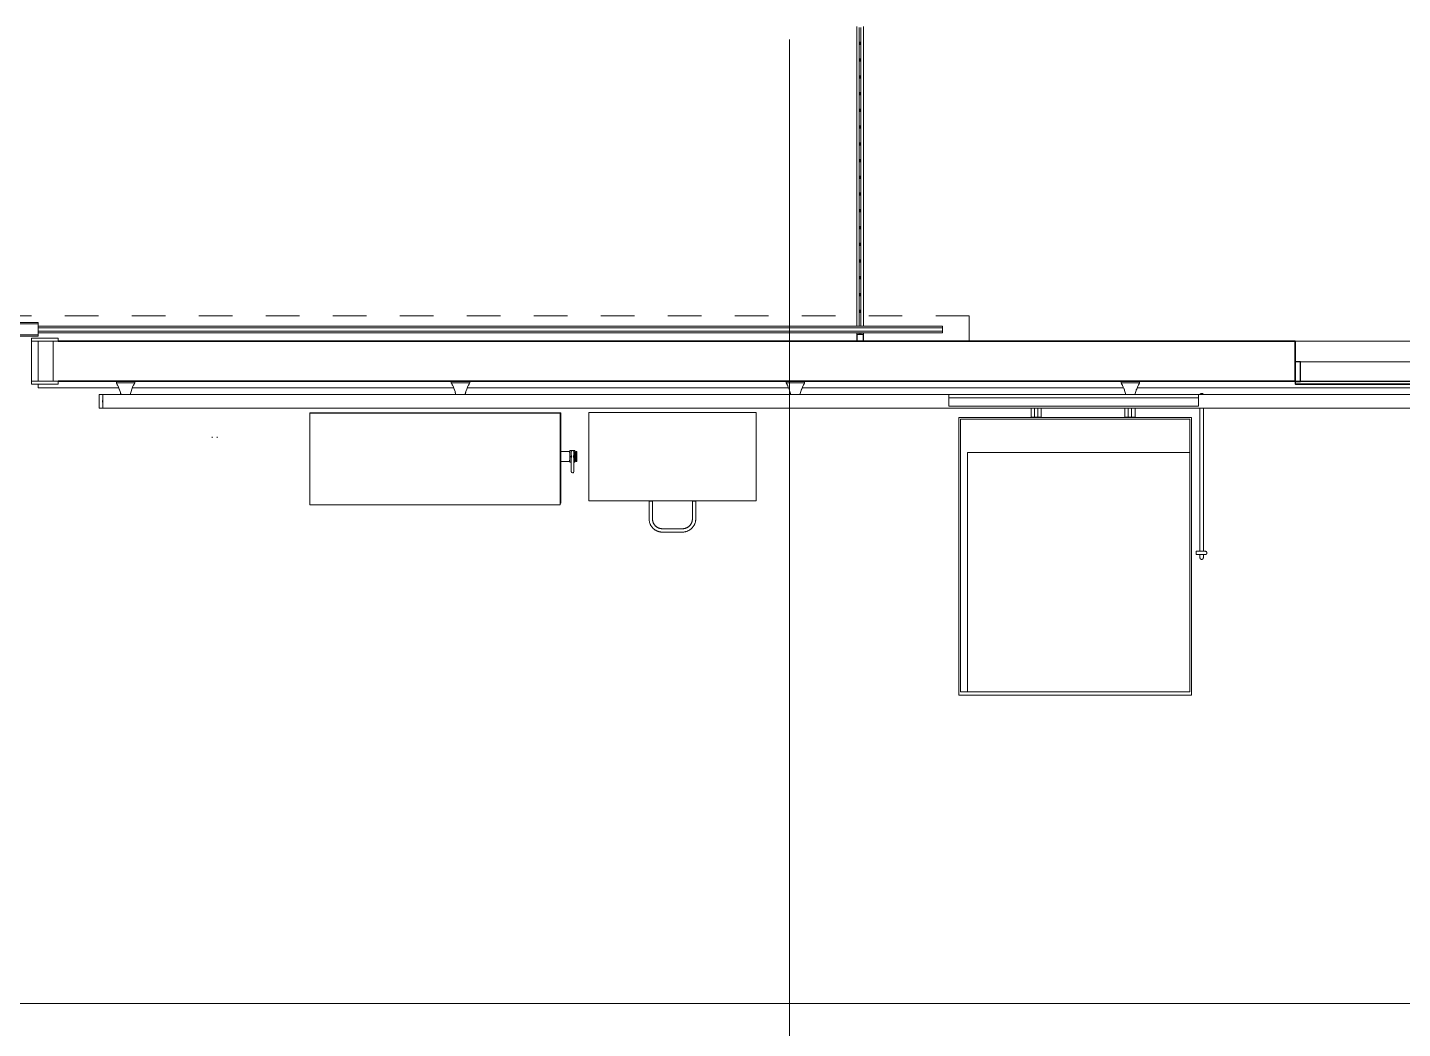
# Model space of a CAD drawing. Header units: metres. Extents: x -3 to 175, y -5 to 18.
# Drawn here: x 73.629 to 77.735, y 0.048 to 3.037 of the extents above; entities that cross this region are included whole.
import ezdxf

# ---------------------------------------------------------------- set-up
doc = ezdxf.new("R2010")
doc.units = ezdxf.units.M
doc.linetypes.add('Dash', pattern=[0.006, 0.003, -0.003])
for name, color, linetype, lineweight in [('A-DOOR', 7, 'Continuous', 9), ('A-DOOR-FRAM', 7, 'Continuous', 18), ('A-FLOR', 7, 'Continuous', 9), ('A-FLOR-HRAL', 7, 'Continuous', 9), ('A-GENM', 7, 'Continuous', 9), ('A-GLAZ-CWMG', 7, 'Continuous', 9), ('A-WALL', 7, 'Continuous', 9), ('G-ANNO-SYMB', 7, 'Continuous', 9), ('I-WALL', 7, 'Continuous', 9), ('P-EQPM', 7, 'Continuous', 9), ('P-SANR-FIXT', 7, 'Continuous', 9)]:
    doc.layers.add(name, color=color, linetype=linetype, lineweight=lineweight)
doc.layers.add('A-DOOR-HDLN', color=5, linetype='Dash', lineweight=18, true_color=0x0000ff)

# ---------------------------------------------------------------- blocks, each defined once
blk = doc.blocks.new('Basic Wall _ Tabique exterior_Estructura Lamina Metalica - ___-2469500-N-Cubierta 01')
at = {"layer": 'A-WALL'}
for p, q in [((3.3288, 1.961), (3.3288, 1.972)), ((3.5694, 1.961), (3.3288, 1.961)), ((4.5694, 1.961), (3.6099, 1.961)), ((5.5694, 1.961), (4.61, 1.961)), ((6.5694, 1.961), (5.6099, 1.961)), ((7.5694, 1.961), (6.6099, 1.961))]:
    blk.add_line(p, q, dxfattribs=at)
blk = doc.blocks.new('Puerta corredera simple con guía deslizante - 1200 x 2700mm-2595036-N-Cubierta 01')
at = {"layer": 'A-DOOR', "lineweight": 18}
for p, q in [((-1.395, 0.06), (-1.395, -0.06)), ((-1.35, -0.075), (-1.35, -0.115)), ((1.35, -0.075), (-1.35, -0.075)), ((-1.35, -0.079), (1.35, -0.079)), ((-1.35, -0.111), (1.35, -0.111)), ((-1.35, -0.115), (1.35, -0.115))]:
    blk.add_line(p, q, dxfattribs=at)
at = {"layer": 'A-DOOR', "color": 8, "true_color": 0x808080}
for p, q in [((-4.05, -0.085), (-1.35, -0.085)), ((-4.05, -0.105), (-4.05, -0.085)), ((-1.35, -0.105), (-4.05, -0.105))]:
    blk.add_line(p, q, dxfattribs=at)
at = {"layer": 'A-DOOR'}
for p, q in [((-1.35, -0.09), (-4.05, -0.09)), ((-4.05, -0.1), (-1.35, -0.1))]:
    blk.add_line(p, q, dxfattribs=at)
at = {"layer": 'A-DOOR-FRAM'}
for p, q in [((-1.33, 0.069), (-1.41, 0.069)), ((-1.41, 0.069), (-1.41, 0.06)), ((-1.35, 0.06), (-1.41, 0.06)), ((-1.35, 0.06), (-1.35, -0.06)), ((-1.33, 0.06), (-1.35, 0.06)), ((-1.33, 0.06), (-1.33, 0.069)), ((-1.33, -0.06), (-1.33, 0.06)), ((-1.41, -0.06), (-1.35, -0.06)), ((-1.41, -0.06), (-1.41, -0.069)), ((-1.41, -0.069), (-1.33, -0.069)), ((-1.35, -0.06), (-1.33, -0.06)), ((-1.33, -0.069), (-1.33, -0.06))]:
    blk.add_line(p, q, dxfattribs=at)
at = {"layer": 'A-DOOR-HDLN', "color": 8, "true_color": 0x808080}
for p, q in [((-4.13, -0.06), (-4.13, -0.135)), ((1.43, -0.06), (-4.13, -0.06)), ((-4.13, -0.135), (1.43, -0.135))]:
    blk.add_line(p, q, dxfattribs=at)
blk = doc.blocks.new('M_RVR_Escotilla de acceso - M_RVR_Escotilla de acceso-2631818-N-Cubierta 01')
at = {"layer": 'A-GENM'}
for p, q in [((0.716, 0.8978), (-0.03, 0.8978)), ((-0.03, 0.8978), (-0.03, 0.8878)), ((-0.03, 0.8628), (-0.03, 0.8878)), ((-0.03, 0.8878), (0.716, 0.8878)), ((-0.03, 0.8628), (0.716, 0.8628)), ((0.716, 0.8878), (0.716, 0.8978)), ((0.716, 0.8878), (0.716, 0.8628)), ((0.695, 0.8292), (0, 0.8292)), ((0, 0.8292), (0, 0)), ((0.005, 0.8242), (0.005, 0.0096)), ((0.69, 0.8242), (0.005, 0.8242)), ((0.216, 0.83), (0.216, 0.8573)), ((0.216, 0.83), (0.226, 0.83)), ((0.226, 0.8573), (0.226, 0.8548)), ((0.226, 0.8505), (0.226, 0.8548)), ((0.226, 0.8507), (0.226, 0.844)), ((0.226, 0.8371), (0.226, 0.8441)), ((0.226, 0.8373), (0.226, 0.8348)), ((0.226, 0.8298), (0.226, 0.8338)), ((0.226, 0.8298), (0.236, 0.8298)), ((0.236, 0.8548), (0.236, 0.8573)), ((0.236, 0.8548), (0.236, 0.8508)), ((0.236, 0.8434), (0.236, 0.851)), ((0.236, 0.8436), (0.236, 0.8371)), ((0.236, 0.8325), (0.236, 0.8373)), ((0.236, 0.8326), (0.236, 0.8298)), ((0.236, 0.8298), (0.236, 0.8301)), ((0.236, 0.8298), (0.246, 0.8298)), ((0.246, 0.8573), (0.246, 0.8298)), ((0.496, 0.8296), (0.496, 0.8573)), ((0.496, 0.8296), (0.506, 0.8296)), ((0.506, 0.8573), (0.506, 0.8548)), ((0.506, 0.8512), (0.506, 0.8548)), ((0.506, 0.8514), (0.506, 0.8426)), ((0.506, 0.8371), (0.506, 0.8428)), ((0.506, 0.8372), (0.506, 0.8319)), ((0.506, 0.8298), (0.506, 0.8322)), ((0.506, 0.83), (0.506, 0.8296)), ((0.506, 0.8298), (0.516, 0.8298)), ((0.516, 0.8548), (0.516, 0.8573)), ((0.516, 0.8548), (0.516, 0.8508)), ((0.516, 0.8434), (0.516, 0.851)), ((0.516, 0.8436), (0.516, 0.8371)), ((0.516, 0.8325), (0.516, 0.8373)), ((0.516, 0.8326), (0.516, 0.8298)), ((0.516, 0.8298), (0.516, 0.8301)), ((0.516, 0.8298), (0.526, 0.8298)), ((0.526, 0.8573), (0.526, 0.8298)), ((0.69, 0.0096), (0.69, 0.8242)), ((0.695, 0), (0.695, 0.8292)), ((0.72, 0.8573), (0.72, 0.4293)), ((0.73, 0.4288), (0.73, 0.8573)), ((0.7207, 0.4295), (0.7082, 0.4295)), ((0.7202, 0.4295), (0.7082, 0.4295)), ((0.7082, 0.4295), (0.7082, 0.4293)), ((0.7082, 0.4295), (0.7082, 0.4195)), ((0.7082, 0.4295), (0.7082, 0.4293)), ((0.7082, 0.4295), (0.7082, 0.4293)), ((0.7082, 0.4197), (0.7082, 0.4195)), ((0.7082, 0.4197), (0.7082, 0.4195)), ((0.7082, 0.4197), (0.7082, 0.4195)), ((0.7082, 0.4195), (0.7207, 0.4195)), ((0.7082, 0.4195), (0.7203, 0.4195)), ((0.005, 0.0096), (0.69, 0.0096)), ((0, 0), (0.695, 0))]:
    blk.add_line(p, q, dxfattribs=at)
at = {"layer": 'A-GENM', "flags": 128}
for points in [[(0.7201, 0.8973), (0.7202, 0.8975), (0.7203, 0.8977), (0.7203, 0.8979), (0.7204, 0.8981), (0.7205, 0.8983), (0.7206, 0.8984), (0.7207, 0.8986), (0.7208, 0.8988), (0.7209, 0.899), (0.721, 0.8991), (0.7211, 0.8993), (0.7212, 0.8994), (0.7214, 0.8996), (0.7215, 0.8997), (0.7217, 0.8999), (0.7218, 0.9), (0.722, 0.9001), (0.7221, 0.9002), (0.7223, 0.9003), (0.7225, 0.9004), (0.7226, 0.9005), (0.7228, 0.9006), (0.723, 0.9007), (0.7232, 0.9008), (0.7234, 0.9009), (0.7236, 0.9009), (0.7238, 0.901), (0.724, 0.901), (0.7242, 0.9011), (0.7243, 0.9011), (0.7245, 0.9011), (0.7247, 0.9011), (0.7249, 0.9011), (0.725, 0.9011)], [(0.725, 0.9011), (0.7252, 0.9011), (0.7254, 0.9011), (0.7256, 0.9011), (0.7258, 0.9011), (0.726, 0.901), (0.7262, 0.901), (0.7264, 0.9009), (0.7266, 0.9009), (0.7268, 0.9008), (0.7269, 0.9007), (0.7271, 0.9007), (0.7273, 0.9006), (0.7275, 0.9005), (0.7277, 0.9004), (0.7278, 0.9003), (0.728, 0.9001), (0.7281, 0.9), (0.7283, 0.8999), (0.7284, 0.8998), (0.7286, 0.8996), (0.7287, 0.8995), (0.7289, 0.8993), (0.729, 0.8992), (0.7291, 0.899), (0.7292, 0.8988), (0.7293, 0.8987), (0.7294, 0.8985), (0.7295, 0.8983), (0.7296, 0.8981), (0.7297, 0.8979), (0.7297, 0.8978), (0.7298, 0.8976), (0.7298, 0.8974), (0.7299, 0.8972)], [(0.72, 0.4103), (0.72, 0.4103), (0.72, 0.4103), (0.72, 0.4104), (0.72, 0.4106), (0.72, 0.4107), (0.72, 0.4109), (0.72, 0.4112), (0.72, 0.4114), (0.72, 0.4117), (0.72, 0.4121), (0.72, 0.4124), (0.72, 0.4128), (0.72, 0.4133), (0.72, 0.4137), (0.72, 0.4142), (0.72, 0.4147), (0.72, 0.4153), (0.72, 0.4159), (0.72, 0.4165), (0.72, 0.4171), (0.72, 0.4178), (0.72, 0.4184), (0.72, 0.4191), (0.72, 0.4199)], [(0.72, 0.4198), (0.72, 0.4191), (0.72, 0.4184), (0.72, 0.4177), (0.72, 0.4171), (0.72, 0.4164), (0.72, 0.4158), (0.72, 0.4152), (0.72, 0.4147), (0.72, 0.4142), (0.72, 0.4137), (0.72, 0.4132), (0.72, 0.4128), (0.72, 0.4124), (0.72, 0.412), (0.72, 0.4117), (0.72, 0.4114), (0.72, 0.4111), (0.72, 0.4109), (0.72, 0.4107), (0.72, 0.4106), (0.72, 0.4104), (0.72, 0.4103), (0.72, 0.4103), (0.72, 0.4103)], [(0.7357, 0.4295), (0.7357, 0.4295), (0.7356, 0.4295), (0.7356, 0.4295), (0.7355, 0.4295), (0.7354, 0.4295), (0.7353, 0.4295), (0.7351, 0.4295), (0.7349, 0.4295), (0.7347, 0.4295), (0.7345, 0.4295), (0.7343, 0.4295), (0.734, 0.4295), (0.7337, 0.4295), (0.7334, 0.4295), (0.7331, 0.4295), (0.7327, 0.4295), (0.7324, 0.4295), (0.732, 0.4295), (0.7316, 0.4295), (0.7311, 0.4295), (0.7307, 0.4295), (0.7302, 0.4295), (0.7298, 0.4295), (0.7293, 0.4295), (0.7288, 0.4295), (0.7283, 0.4295), (0.7278, 0.4295), (0.7272, 0.4295), (0.7267, 0.4295), (0.7261, 0.4295), (0.7256, 0.4295), (0.725, 0.4295), (0.7244, 0.4295), (0.7238, 0.4295), (0.7232, 0.4295), (0.7226, 0.4295), (0.722, 0.4295), (0.7214, 0.4295), (0.7208, 0.4295), (0.7207, 0.4295)], [(0.7207, 0.4195), (0.7213, 0.4195), (0.7219, 0.4195), (0.7225, 0.4195), (0.7231, 0.4195), (0.7237, 0.4195), (0.7243, 0.4195), (0.7248, 0.4195), (0.7254, 0.4195), (0.726, 0.4195), (0.7265, 0.4195), (0.7271, 0.4195), (0.7276, 0.4195), (0.7281, 0.4195), (0.7287, 0.4195), (0.7292, 0.4195), (0.7296, 0.4195), (0.7301, 0.4195), (0.7306, 0.4195), (0.731, 0.4195), (0.7314, 0.4195), (0.7319, 0.4195), (0.7322, 0.4195), (0.7326, 0.4195), (0.733, 0.4195), (0.7333, 0.4195), (0.7336, 0.4195), (0.7339, 0.4195), (0.7342, 0.4195), (0.7344, 0.4195), (0.7347, 0.4195), (0.7349, 0.4195), (0.7351, 0.4195), (0.7352, 0.4195), (0.7354, 0.4195), (0.7355, 0.4195), (0.7356, 0.4195), (0.7356, 0.4195), (0.7357, 0.4195), (0.7357, 0.4195)], [(0.7214, 0.4195), (0.7208, 0.4195), (0.7207, 0.4195)], [(0.7357, 0.4195), (0.7357, 0.4195), (0.7356, 0.4195), (0.7356, 0.4195), (0.7355, 0.4195), (0.7354, 0.4195), (0.7353, 0.4195), (0.7351, 0.4195), (0.7349, 0.4195), (0.7347, 0.4195), (0.7345, 0.4195), (0.7343, 0.4195), (0.734, 0.4195), (0.7337, 0.4195), (0.7334, 0.4195), (0.7331, 0.4195), (0.7327, 0.4195), (0.7324, 0.4195), (0.732, 0.4195), (0.7316, 0.4195), (0.7311, 0.4195), (0.7307, 0.4195), (0.7302, 0.4195), (0.7298, 0.4195), (0.7293, 0.4195), (0.7288, 0.4195), (0.7283, 0.4195), (0.7278, 0.4195), (0.7272, 0.4195), (0.7267, 0.4195), (0.7261, 0.4195), (0.7256, 0.4195), (0.725, 0.4195), (0.7244, 0.4195), (0.7238, 0.4195), (0.7232, 0.4195)], [(0.7292, 0.4295), (0.7296, 0.4295), (0.7301, 0.4295), (0.7306, 0.4295), (0.731, 0.4295), (0.7314, 0.4295), (0.7319, 0.4295), (0.7322, 0.4295), (0.7326, 0.4295), (0.733, 0.4295), (0.7333, 0.4295), (0.7336, 0.4295), (0.7339, 0.4295), (0.7342, 0.4295), (0.7344, 0.4295), (0.7347, 0.4295), (0.7349, 0.4295), (0.7351, 0.4295), (0.7352, 0.4295), (0.7354, 0.4295), (0.7355, 0.4295), (0.7356, 0.4295), (0.7356, 0.4295), (0.7357, 0.4295), (0.7357, 0.4295)], [(0.73, 0.4196), (0.73, 0.4189), (0.73, 0.4182), (0.73, 0.4175), (0.73, 0.4169), (0.73, 0.4162), (0.73, 0.4156), (0.73, 0.4151), (0.73, 0.4145), (0.73, 0.414), (0.73, 0.4135), (0.73, 0.4131), (0.73, 0.4127), (0.73, 0.4123), (0.73, 0.4119), (0.73, 0.4116), (0.73, 0.4113), (0.73, 0.4111), (0.73, 0.4108), (0.73, 0.4107), (0.73, 0.4105), (0.73, 0.4104), (0.73, 0.4103), (0.73, 0.4103), (0.73, 0.4103)], [(0.73, 0.4103), (0.73, 0.4103), (0.73, 0.4103), (0.73, 0.4104), (0.73, 0.4106), (0.73, 0.4107), (0.73, 0.4109), (0.73, 0.4112), (0.73, 0.4114), (0.73, 0.4117), (0.73, 0.4121), (0.73, 0.4124), (0.73, 0.4128), (0.73, 0.4133), (0.73, 0.4137), (0.73, 0.4142), (0.73, 0.4147), (0.73, 0.4153), (0.73, 0.4159), (0.73, 0.4165), (0.73, 0.4171), (0.73, 0.4178), (0.73, 0.4184), (0.73, 0.4191)], [(0.7357, 0.4295), (0.7359, 0.4295), (0.7361, 0.4295), (0.7363, 0.4295), (0.7365, 0.4294), (0.7367, 0.4294), (0.7369, 0.4294), (0.7371, 0.4293), (0.7373, 0.4292), (0.7374, 0.4292), (0.7376, 0.4291), (0.7378, 0.429), (0.738, 0.4289), (0.7382, 0.4288), (0.7383, 0.4287), (0.7385, 0.4286), (0.7387, 0.4285), (0.7388, 0.4284), (0.739, 0.4283), (0.7391, 0.4281), (0.7393, 0.428), (0.7394, 0.4278), (0.7395, 0.4277), (0.7397, 0.4275), (0.7398, 0.4274), (0.7399, 0.4272), (0.74, 0.427), (0.7401, 0.4269), (0.7402, 0.4267), (0.7403, 0.4265), (0.7403, 0.4263), (0.7404, 0.4261), (0.7405, 0.4259), (0.7405, 0.4257), (0.7406, 0.4255), (0.7406, 0.4254), (0.7406, 0.4252), (0.7407, 0.425), (0.7407, 0.4248), (0.7407, 0.4246), (0.7407, 0.4244), (0.7407, 0.4242), (0.7407, 0.424), (0.7406, 0.4238), (0.7406, 0.4236), (0.7406, 0.4234), (0.7405, 0.4232), (0.7405, 0.423), (0.7404, 0.4228), (0.7403, 0.4226), (0.7402, 0.4224), (0.7401, 0.4222), (0.7401, 0.4221), (0.74, 0.4219), (0.7398, 0.4217), (0.7397, 0.4216), (0.7396, 0.4214), (0.7395, 0.4212), (0.7393, 0.4211), (0.7392, 0.421), (0.7391, 0.4208), (0.7389, 0.4207), (0.7388, 0.4206), (0.7386, 0.4204), (0.7384, 0.4203), (0.7383, 0.4202), (0.7381, 0.4201), (0.7379, 0.42), (0.7377, 0.4199), (0.7375, 0.4199), (0.7374, 0.4198), (0.7372, 0.4197), (0.737, 0.4197), (0.7368, 0.4196), (0.7366, 0.4196), (0.7364, 0.4196), (0.7362, 0.4195), (0.736, 0.4195), (0.7358, 0.4195), (0.7357, 0.4195)], [(0.725, 0.4053), (0.7248, 0.4053), (0.7246, 0.4053), (0.7244, 0.4053), (0.7242, 0.4053), (0.724, 0.4054), (0.7238, 0.4054), (0.7236, 0.4055), (0.7234, 0.4055), (0.7232, 0.4056), (0.7231, 0.4057), (0.7229, 0.4058), (0.7227, 0.4058), (0.7225, 0.4059), (0.7223, 0.406), (0.7222, 0.4061), (0.722, 0.4063), (0.7219, 0.4064), (0.7217, 0.4065), (0.7216, 0.4067), (0.7214, 0.4068), (0.7213, 0.4069), (0.7211, 0.4071), (0.721, 0.4072), (0.7209, 0.4074), (0.7208, 0.4076), (0.7207, 0.4077), (0.7206, 0.4079), (0.7205, 0.4081), (0.7204, 0.4083), (0.7203, 0.4085), (0.7203, 0.4087), (0.7202, 0.4088), (0.7202, 0.409), (0.7201, 0.4092), (0.7201, 0.4094), (0.72, 0.4096), (0.72, 0.4098), (0.72, 0.41), (0.72, 0.4102), (0.72, 0.4103)], [(0.73, 0.4103), (0.73, 0.4101), (0.73, 0.4099), (0.73, 0.4097), (0.7299, 0.4095), (0.7299, 0.4093), (0.7299, 0.4091), (0.7298, 0.4089), (0.7297, 0.4087), (0.7297, 0.4085), (0.7296, 0.4083), (0.7295, 0.4081), (0.7294, 0.408), (0.7293, 0.4078), (0.7292, 0.4076), (0.7291, 0.4075), (0.729, 0.4073), (0.7289, 0.4071), (0.7288, 0.407), (0.7286, 0.4068), (0.7285, 0.4067), (0.7283, 0.4066), (0.7282, 0.4064), (0.728, 0.4063), (0.7279, 0.4062), (0.7277, 0.4061), (0.7275, 0.406), (0.7274, 0.4059), (0.7272, 0.4058), (0.727, 0.4057), (0.7268, 0.4056), (0.7266, 0.4055), (0.7264, 0.4055), (0.7262, 0.4054), (0.726, 0.4054), (0.7258, 0.4053), (0.7257, 0.4053), (0.7255, 0.4053), (0.7253, 0.4053), (0.7251, 0.4053), (0.725, 0.4053)]]:
    blk.add_lwpolyline(points, dxfattribs=at)
blk = doc.blocks.new('Railing - Railing-2694456-N-Cubierta 01')
at = {"layer": 'A-FLOR-HRAL'}
for p, q in [((6.0475, 1.941), (3.5213, 1.941)), ((8.2608, 1.941), (6.7935, 1.941)), ((3.5213, 1.9233), (3.5213, 1.9186)), ((3.5213, 1.901), (8.2609, 1.901))]:
    blk.add_line(p, q, dxfattribs=at)
blk = doc.blocks.new('Handrail Type - Handrail_Internal_-2694641-N-Cubierta 01')
at = {"layer": 'A-FLOR-HRAL'}
for p, q in [((6.0475, 1.941), (3.5213, 1.941)), ((8.2608, 1.941), (6.7935, 1.941)), ((3.5213, 1.9233), (3.5213, 1.9186)), ((3.5213, 1.901), (8.2609, 1.901))]:
    blk.add_line(p, q, dxfattribs=at)
blk = doc.blocks.new('Handrail Type - Escort_Flat_Endcap-2692019-N-Cubierta 01')
at = {"layer": 'A-FLOR-HRAL'}
for p, q in [((0.01, 0.02), (0, 0.02)), ((0, 0.0023), (0, -0.0023)), ((0.01, -0.02), (0.01, 0.02)), ((0, -0.02), (0.01, -0.02))]:
    blk.add_line(p, q, dxfattribs=at)
blk = doc.blocks.new('Handrail Type - Handrail_Internal_-V128-N-Cubierta 01')
at = {"layer": 'A-FLOR-HRAL'}
for p, q in [((3.5213, 1.901), (3.5213, 1.941)), ((6.0475, 1.941), (3.5213, 1.941)), ((8.2608, 1.941), (6.7935, 1.941)), ((8.2609, 1.901), (3.5213, 1.901))]:
    blk.add_line(p, q, dxfattribs=at)
blk = doc.blocks.new('Gerflor-Aluminium_Brackets-Escort_Wall_Mounted-55mm - Escort_Wall_Mounted_Bracket_55mm-2694134-N-Cubierta 01')
at = {"layer": 'A-FLOR-HRAL'}
for p, q in [((-0.0275, 0.0595), (-0.0275, 0.055)), ((-0.0275, 0.055), (0.0275, 0.055)), ((0.0275, 0.055), (0.0275, 0.0595))]:
    blk.add_line(p, q, dxfattribs=at)
for centre, radius, start, end in [((-0.1313, -0.0058), 0.1203, 13.8709, 27.0168), ((0.1327, -0.0062), 0.1218, 153.1183, 166.1019)]:
    blk.add_arc(centre, radius, start, end, dxfattribs=at)
for points, knots in [([(-0.0275, 0.055), (-0.0275, 0.055), (-0.0274, 0.0549), (-0.0272, 0.0544), (-0.0269, 0.054), (-0.0267, 0.0535), (-0.0264, 0.0531), (-0.026, 0.0525), (-0.0257, 0.0519), (-0.0255, 0.0515), (-0.0253, 0.0512), (-0.0249, 0.0503), (-0.0245, 0.0495), (-0.0241, 0.0488)], [0, 0, 0, 0, 0.142857, 0.285714, 0.357143, 0.428571, 0.5, 0.571429, 0.678571, 0.705357, 0.732143, 0.785714, 1, 1, 1, 1]), ([(0.0241, 0.0488), (0.0244, 0.0493), (0.0248, 0.0501), (0.0254, 0.0512), (0.0258, 0.052), (0.0261, 0.0525), (0.0264, 0.0531), (0.0267, 0.0535), (0.0269, 0.054), (0.0272, 0.0544), (0.0274, 0.0549), (0.0275, 0.055), (0.0275, 0.055)], [0, 0, 0, 0, 0.142857, 0.285714, 0.357143, 0.428571, 0.5, 0.571429, 0.642857, 0.714286, 0.857143, 1, 1, 1, 1])]:
    blk.add_open_spline(points, degree=3, knots=knots, dxfattribs=at)
for points in [[(-0.023, 0.0465), (-0.0242, 0.0492), (-0.0256, 0.0518), (-0.0271, 0.0543)], [(0.0271, 0.0543), (0.0256, 0.0518), (0.0243, 0.0492), (0.023, 0.0465)], [(-0.0178, 0.0341), (-0.0185, 0.036), (-0.0192, 0.0378), (-0.0199, 0.0396)], [(-0.0138, 0.02), (-0.0143, 0.0222), (-0.0148, 0.0245), (-0.0155, 0.0267)], [(-0.0145, 0.023), (-0.0142, 0.022), (-0.014, 0.021), (-0.0138, 0.02)], [(0.0155, 0.0267), (0.0149, 0.0245), (0.0143, 0.0222), (0.0138, 0.02)], [(0.0138, 0.02), (0.0141, 0.021), (0.0143, 0.022), (0.0145, 0.023)], [(0.02, 0.0396), (0.0192, 0.0378), (0.0185, 0.0359), (0.0178, 0.0341)]]:
    blk.add_open_spline(points, degree=3, dxfattribs=at)
blk = doc.blocks.new('M_RVR_Caja Carga Petroleo_02 - M_RVR_Caja Carga Petroleo_02-2705341-N-Cubierta 01')
at = {"layer": 'P-SANR-FIXT'}
for p, q in [((-0.1392, 0.25), (0.125, 0.25)), ((-0.1392, 0.25), (-0.1392, -0.25)), ((0.125, -0.25), (0.125, 0.25)), ((-0.1392, 0.0697), (-0.1927, 0.0697)), ((-0.1927, 0.0597), (-0.1392, 0.0597)), ((-0.2323, 0.0293), (-0.2323, -0.0293)), ((-0.2223, -0.0293), (-0.2223, 0.0293)), ((-0.1392, -0.0597), (-0.1927, -0.0597)), ((-0.1927, -0.0697), (-0.1392, -0.0697)), ((0.125, -0.25), (-0.1392, -0.25))]:
    blk.add_line(p, q, dxfattribs=at)
at = {"layer": 'P-SANR-FIXT', "flags": 128}
for points in [[(-0.1927, 0.0697), (-0.1943, 0.0696), (-0.1959, 0.0695), (-0.1975, 0.0694), (-0.199, 0.0691), (-0.2006, 0.0689), (-0.2021, 0.0685), (-0.2037, 0.0681), (-0.2052, 0.0676), (-0.2067, 0.0671), (-0.2082, 0.0665), (-0.2096, 0.0658), (-0.211, 0.0651), (-0.2124, 0.0643), (-0.2138, 0.0635), (-0.2151, 0.0626), (-0.2164, 0.0616), (-0.2176, 0.0606), (-0.2189, 0.0596), (-0.22, 0.0585), (-0.2212, 0.0574), (-0.2222, 0.0562), (-0.2233, 0.055), (-0.2242, 0.0537), (-0.2252, 0.0524), (-0.2261, 0.0511), (-0.2269, 0.0497), (-0.2277, 0.0483), (-0.2284, 0.0468), (-0.229, 0.0454), (-0.2296, 0.0439), (-0.2302, 0.0424), (-0.2307, 0.0408), (-0.2311, 0.0393), (-0.2314, 0.0377), (-0.2317, 0.0361), (-0.232, 0.0345), (-0.2321, 0.0329), (-0.2323, 0.0313), (-0.2323, 0.0297), (-0.2323, 0.0293)], [(-0.2223, 0.0293), (-0.2223, 0.0305), (-0.2222, 0.0317), (-0.2221, 0.0329), (-0.2219, 0.0341), (-0.2217, 0.0353), (-0.2215, 0.0365), (-0.2212, 0.0377), (-0.2208, 0.0389), (-0.2204, 0.04), (-0.22, 0.0411), (-0.2195, 0.0423), (-0.2189, 0.0434), (-0.2184, 0.0444), (-0.2178, 0.0455), (-0.2171, 0.0465), (-0.2164, 0.0475), (-0.2157, 0.0484), (-0.2149, 0.0494), (-0.2141, 0.0503), (-0.2133, 0.0511), (-0.2124, 0.0519), (-0.2115, 0.0527), (-0.2106, 0.0535), (-0.2096, 0.0542), (-0.2087, 0.0549), (-0.2076, 0.0555), (-0.2066, 0.0561), (-0.2056, 0.0566), (-0.2045, 0.0572), (-0.2034, 0.0576), (-0.2023, 0.058), (-0.2012, 0.0584), (-0.2, 0.0587), (-0.1989, 0.059), (-0.1977, 0.0592), (-0.1965, 0.0594), (-0.1954, 0.0595), (-0.1942, 0.0596), (-0.193, 0.0597), (-0.1927, 0.0597)], [(-0.2323, -0.0293), (-0.2323, -0.0309), (-0.2322, -0.0325), (-0.232, -0.0341), (-0.2318, -0.0357), (-0.2315, -0.0373), (-0.2312, -0.0389), (-0.2308, -0.0404), (-0.2303, -0.042), (-0.2298, -0.0435), (-0.2292, -0.045), (-0.2286, -0.0464), (-0.2279, -0.0479), (-0.2271, -0.0493), (-0.2263, -0.0507), (-0.2254, -0.052), (-0.2245, -0.0534), (-0.2235, -0.0546), (-0.2225, -0.0559), (-0.2214, -0.0571), (-0.2203, -0.0582), (-0.2192, -0.0593), (-0.218, -0.0604), (-0.2167, -0.0614), (-0.2155, -0.0623), (-0.2141, -0.0632), (-0.2128, -0.0641), (-0.2114, -0.0649), (-0.21, -0.0656), (-0.2086, -0.0663), (-0.2071, -0.0669), (-0.2056, -0.0675), (-0.2041, -0.068), (-0.2026, -0.0684), (-0.201, -0.0688), (-0.1995, -0.0691), (-0.1979, -0.0693), (-0.1963, -0.0695), (-0.1947, -0.0696), (-0.1931, -0.0697), (-0.1927, -0.0697)], [(-0.1927, -0.0597), (-0.1939, -0.0596), (-0.1951, -0.0596), (-0.1962, -0.0594), (-0.1974, -0.0593), (-0.1986, -0.0591), (-0.1997, -0.0588), (-0.2009, -0.0585), (-0.202, -0.0581), (-0.2031, -0.0577), (-0.2042, -0.0573), (-0.2053, -0.0568), (-0.2063, -0.0563), (-0.2074, -0.0557), (-0.2084, -0.055), (-0.2094, -0.0544), (-0.2103, -0.0537), (-0.2113, -0.0529), (-0.2122, -0.0522), (-0.2131, -0.0513), (-0.2139, -0.0505), (-0.2147, -0.0496), (-0.2155, -0.0487), (-0.2162, -0.0477), (-0.2169, -0.0467), (-0.2176, -0.0457), (-0.2182, -0.0447), (-0.2188, -0.0436), (-0.2193, -0.0426), (-0.2198, -0.0415), (-0.2203, -0.0403), (-0.2207, -0.0392), (-0.2211, -0.038), (-0.2214, -0.0368), (-0.2217, -0.0357), (-0.2219, -0.0345), (-0.2221, -0.0333), (-0.2222, -0.032), (-0.2223, -0.0308), (-0.2223, -0.0296), (-0.2223, -0.0293)]]:
    blk.add_lwpolyline(points, dxfattribs=at)
at = {"layer": 'P-SANR-FIXT'}
for centre in [(-0.1392, 0.0647), (-0.1392, -0.0647)]:
    blk.add_ellipse(centre, major_axis=(0, 0.005), ratio=0.207584, start_param=0, end_param=3.141593, dxfattribs=at)
blk = doc.blocks.new('M_RVR_Caja Carga Petroleo - M_RVR_Caja Carga Petroleo-2707220-N-Cubierta 01')
at = {"layer": 'P-SANR-FIXT'}
for p, q in [((0, 0.275), (0.7496, 0.275)), ((0, 0.2737), (0, 0.275)), ((0.7481, 0.275), (0, 0.275)), ((0, 0), (0, 0.2737)), ((0, 0.2737), (0.7481, 0.2737)), ((0.7481, 0.2737), (0.7481, 0.275)), ((0.7481, 0.2737), (0.7481, 0)), ((0.7496, 0.005), (0.7496, 0.275)), ((0.7766, 0.1596), (0.7496, 0.1596)), ((0.7496, 0.1296), (0.7766, 0.1296)), ((0.7743, 0.1596), (0.7712, 0.1596)), ((0.7712, 0.1296), (0.7743, 0.1296)), ((0.7766, 0.157), (0.7743, 0.157)), ((0.7743, 0.1323), (0.7766, 0.1323)), ((0.7916, 0.162), (0.7766, 0.162)), ((0.7766, 0.1446), (0.7766, 0.162)), ((0.7766, 0.1273), (0.7766, 0.1446)), ((0.7766, 0.1273), (0.7808, 0.1273)), ((0.7808, 0.1584), (0.7808, 0.1477)), ((0.7808, 0.1416), (0.7808, 0.0996)), ((0.7887, 0.1477), (0.7887, 0.1584)), ((0.7887, 0.0996), (0.7887, 0.1416)), ((0.7887, 0.1273), (0.7916, 0.1273)), ((0.7916, 0.1446), (0.7916, 0.162)), ((0.7946, 0.157), (0.7916, 0.157)), ((0.7916, 0.1273), (0.7916, 0.1446)), ((0.7916, 0.1323), (0.7946, 0.1323)), ((0.7972, 0.1596), (0.7946, 0.1596)), ((0.7946, 0.1446), (0.7946, 0.1596)), ((0.7946, 0.1561), (0.7946, 0.157)), ((0.7946, 0.1296), (0.7946, 0.1446)), ((0.7946, 0.1323), (0.7946, 0.1332)), ((0.7946, 0.1296), (0.7972, 0.1296)), ((0.7972, 0.1446), (0.7972, 0.1596)), ((0.7972, 0.1296), (0.7972, 0.1446)), ((0.7972, 0.1425), (0.7972, 0.1446)), ((0.2647, 0), (0, 0)), ((0, 0), (0.2647, 0)), ((0.2747, 0), (0.2647, 0)), ((0.2647, 0), (0.2747, 0)), ((0.4691, 0), (0.2747, 0)), ((0.2747, 0), (0.4691, 0)), ((0.4791, 0), (0.4691, 0)), ((0.4691, 0), (0.4791, 0)), ((0.7481, 0), (0.4791, 0)), ((0.4791, 0), (0.7481, 0)), ((0.7496, 0.005), (0.7481, 0.005))]:
    blk.add_line(p, q, dxfattribs=at)
for centre, radius, start, end in [((0.7847, 0.1446), 0.005, 150, 180), ((0.7847, 0.1446), 0.005, 180, 210), ((0.7847, 0.1584), 0.00395, 0, 180), ((0.7781, 0.1446), 0.00408, 311.3294, 48.6706), ((0.7847, 0.1584), 0.00395, 45, 150), ((0.7914, 0.1446), 0.00408, 131.3294, 228.6706), ((0.7847, 0.1446), 0.005, 0, 30), ((0.7847, 0.1446), 0.005, 330, 360), ((0.7847, 0.0996), 0.00395, 180, 360), ((0.7847, 0.0996), 0.00395, 210, 315)]:
    blk.add_arc(centre, radius, start, end, dxfattribs=at)
blk = doc.blocks.new('Rejilla Ventilacion Cubierta 60 x 70 - Rejilla Ventilacion Cubierta 60 x 70-2721777-N-Cubierta 01')
at = {"layer": 'A-GENM', "lineweight": 25}
for p, q in [((-0.3318, 0.0298), (-0.3318, -0.0298)), ((-0.3155, 0.0298), (-0.3318, 0.0298)), ((-0.3155, -0.0298), (-0.3155, 0.0298)), ((0.3318, 0.0298), (0.3155, 0.0298)), ((0.3155, 0.0298), (0.3155, -0.0298)), ((0.3318, -0.0298), (0.3318, 0.0298)), ((0.3318, -0.0296), (-0.3318, -0.0296)), ((-0.3318, -0.0296), (-0.3318, -0.0367)), ((-0.3318, -0.0298), (-0.3155, -0.0298)), ((-0.3318, -0.0367), (0.3318, -0.0367)), ((0.3155, -0.0298), (0.3318, -0.0298)), ((0.3318, -0.0367), (0.3318, -0.0296))]:
    blk.add_line(p, q, dxfattribs=at)
at = {"layer": 'A-GENM'}
for p, q in [((-0.25, 0.0298), (-0.3155, 0.0298)), ((0.25, 0.0298), (-0.25, 0.0298)), ((0.3155, 0.0298), (0.25, 0.0298)), ((0.3297, -0.0385), (-0.3297, -0.0385))]:
    blk.add_line(p, q, dxfattribs=at)
at = {"layer": 'A-GENM', "flags": 128}
for points in [[(-0.3318, -0.0367), (-0.3307, -0.0376), (-0.3297, -0.0385)], [(0.3297, -0.0385), (0.3307, -0.0376), (0.3318, -0.0367)]]:
    blk.add_lwpolyline(points, dxfattribs=at)
blk = doc.blocks.new('M_Estanque Combustible - M_Estanque Combustible-V184-N-Cubierta 01')
at = {"layer": 'P-EQPM'}
for p, q in [((0.3313, -0.7096), (0.3313, -0.7126)), ((0.3463, -0.7126), (0.3463, -0.7096))]:
    blk.add_line(p, q, dxfattribs=at)
blk = doc.blocks.new('Rectangular Mullion - 20 x 20 mm-3142498-N-Cubierta 01')
at = {"layer": 'A-GLAZ-CWMG', "lineweight": 25}
for p, q in [((-0.02, 0.01), (0, 0.01)), ((-0.02, -0.01), (-0.02, 0.01)), ((0, 0.01), (0, -0.01)), ((0, -0.01), (-0.02, -0.01))]:
    blk.add_line(p, q, dxfattribs=at)
blk = doc.blocks.new('Rectangular Mullion - 05 x 05 mm-3142486-N-Cubierta 01')
at = {"layer": 'A-GLAZ-CWMG'}
for p, q in [((5.8182, 5.0218), (5.8182, 5.0668)), ((5.8232, 5.0668), (5.8232, 5.0218))]:
    blk.add_line(p, q, dxfattribs=at)
blk = doc.blocks.new('Rectangular Mullion - 20 x 20 mm-3140082-N-Cubierta 01')
at = {"layer": 'A-GLAZ-CWMG'}
for p, q in [((5.8107, 5.0193), (5.8107, 5.0693)), ((5.8307, 5.0193), (5.8307, 5.0693))]:
    blk.add_line(p, q, dxfattribs=at)
blk = doc.blocks.new('Rectangular Mullion - 05 x 05 mm-V187-N-Cubierta 01')
at = {"layer": 'A-GLAZ-CWMG'}
for p, q in [((5.78, 2.146), (5.78, 2.1875)), ((5.785, 2.1875), (5.785, 2.146))]:
    blk.add_line(p, q, dxfattribs=at)
blk = doc.blocks.new('Rectangular Mullion - 05 x 05 mm-3147247-N-Cubierta 01')
at = {"layer": 'A-GLAZ-CWMG'}
for p, q in [((5.78, 2.121), (5.78, 2.126)), ((5.785, 2.126), (5.785, 2.121))]:
    blk.add_line(p, q, dxfattribs=at)
blk = doc.blocks.new('Rectangular Mullion - 20 x 20 mm-V188-N-Cubierta 01')
at = {"layer": 'A-GLAZ-CWMG'}
for p, q in [((5.7725, 2.146), (5.7725, 2.19)), ((5.7925, 2.146), (5.7925, 2.19))]:
    blk.add_line(p, q, dxfattribs=at)
blk = doc.blocks.new('Rectangular Mullion - 20 x 20 mm-3147248-N-Cubierta 01')
at = {"layer": 'A-GLAZ-CWMG'}
for p, q in [((5.7725, 2.121), (5.7725, 2.126)), ((5.7925, 2.121), (5.7925, 2.126))]:
    blk.add_line(p, q, dxfattribs=at)
blk = doc.blocks.new('Rectangular Mullion - 05 x 05 mm-3142482-N-Cubierta 01')
at = {"layer": 'A-GLAZ-CWMG', "lineweight": 25}
for p, q in [((-0.0025, 0.0025), (0.0025, 0.0025)), ((-0.0025, -0.0025), (-0.0025, 0.0025)), ((0.0025, 0.0025), (0.0025, -0.0025)), ((0.0025, -0.0025), (-0.0025, -0.0025))]:
    blk.add_line(p, q, dxfattribs=at)

msp = doc.modelspace()

# ---------------------------------------------------------------- linework, layer by layer
at = {"layer": 'A-FLOR'}
for p, q in [((76.4358, 1.0533), (76.4358, 1.7679)), ((76.4358, 1.7679), (77.1, 1.7679))]:
    msp.add_line(p, q, dxfattribs=at)
at = {"layer": 'A-WALL', "lineweight": 35}
for p, q in [((77.4137, 2.101), (73.7213, 2.101)), ((77.4137, 1.981), (77.4137, 2.101)), ((73.7213, 1.981), (77.4137, 1.981))]:
    msp.add_line(p, q, dxfattribs=at)
at = {"layer": 'A-WALL'}
msp.add_line((77.4137, 2.101), (78.0773, 2.101), dxfattribs=at)
at = {"layer": 'G-ANNO-SYMB', "lineweight": 18}
msp.add_line((75.904, -2.7881), (75.904, 3.0015), dxfattribs=at)
at = {"layer": 'I-WALL'}
msp.add_line((72.5625, 0.123), (88.1306, 0.123), dxfattribs=at)

# ---------------------------------------------------------------- block references
at = {"layer": 'A-DOOR', "rotation": 180}
msp.add_blockref('Puerta corredera simple con guía deslizante - 1200 x 2700mm-2595036-N-Cubierta 01', (72.3113, 2.041), dxfattribs=at)
at = {"layer": 'A-FLOR-HRAL'}
for name, p in [('Gerflor-Aluminium_Brackets-Escort_Wall_Mounted-55mm - Escort_Wall_Mounted_Bracket_55mm-2694134-N-Cubierta 01', (73.9221, 1.921)), ('Gerflor-Aluminium_Brackets-Escort_Wall_Mounted-55mm - Escort_Wall_Mounted_Bracket_55mm-2694134-N-Cubierta 01', (74.9221, 1.921)), ('Gerflor-Aluminium_Brackets-Escort_Wall_Mounted-55mm - Escort_Wall_Mounted_Bracket_55mm-2694134-N-Cubierta 01', (75.9221, 1.921)), ('Gerflor-Aluminium_Brackets-Escort_Wall_Mounted-55mm - Escort_Wall_Mounted_Bracket_55mm-2694134-N-Cubierta 01', (76.9221, 1.921)), ('Railing - Railing-2694456-N-Cubierta 01', (70.3325, 0)), ('Handrail Type - Handrail_Internal_-2694641-N-Cubierta 01', (70.3325, 0)), ('Handrail Type - Handrail_Internal_-V128-N-Cubierta 01', (70.3325, 0))]:
    msp.add_blockref(name, p, dxfattribs=at)
at = {"layer": 'A-FLOR-HRAL', "rotation": 180}
msp.add_blockref('Handrail Type - Escort_Flat_Endcap-2692019-N-Cubierta 01', (73.8537, 1.921), dxfattribs=at)
at = {"layer": 'A-GENM'}
for name, p in [('Rejilla Ventilacion Cubierta 60 x 70 - Rejilla Ventilacion Cubierta 60 x 70-2721777-N-Cubierta 01', (77.7455, 2.0097)), ('M_RVR_Escotilla de acceso - M_RVR_Escotilla de acceso-2631818-N-Cubierta 01', (76.41, 1.0437))]:
    msp.add_blockref(name, p, dxfattribs=at)
at = {"layer": 'A-GLAZ-CWMG'}
for name, p in [('Rectangular Mullion - 20 x 20 mm-3140082-N-Cubierta 01', (70.2943, -2.0293)), ('Rectangular Mullion - 05 x 05 mm-3142486-N-Cubierta 01', (70.2943, -2.0293)), ('Rectangular Mullion - 20 x 20 mm-3140082-N-Cubierta 01', (70.2943, -2.0793)), ('Rectangular Mullion - 05 x 05 mm-3142486-N-Cubierta 01', (70.2943, -2.0793)), ('Rectangular Mullion - 20 x 20 mm-3140082-N-Cubierta 01', (70.2943, -2.1293)), ('Rectangular Mullion - 05 x 05 mm-3142486-N-Cubierta 01', (70.2943, -2.1293)), ('Rectangular Mullion - 20 x 20 mm-3140082-N-Cubierta 01', (70.2943, -2.1793)), ('Rectangular Mullion - 05 x 05 mm-3142486-N-Cubierta 01', (70.2943, -2.1793)), ('Rectangular Mullion - 20 x 20 mm-3140082-N-Cubierta 01', (70.2943, -2.2293)), ('Rectangular Mullion - 05 x 05 mm-3142486-N-Cubierta 01', (70.2943, -2.2293)), ('Rectangular Mullion - 20 x 20 mm-3140082-N-Cubierta 01', (70.2943, -2.2793)), ('Rectangular Mullion - 05 x 05 mm-3142486-N-Cubierta 01', (70.2943, -2.2793)), ('Rectangular Mullion - 20 x 20 mm-3140082-N-Cubierta 01', (70.2943, -2.3293)), ('Rectangular Mullion - 05 x 05 mm-3142486-N-Cubierta 01', (70.2943, -2.3293)), ('Rectangular Mullion - 20 x 20 mm-3140082-N-Cubierta 01', (70.2943, -2.3793)), ('Rectangular Mullion - 05 x 05 mm-3142486-N-Cubierta 01', (70.2943, -2.3793)), ('Rectangular Mullion - 20 x 20 mm-3140082-N-Cubierta 01', (70.2943, -2.4293)), ('Rectangular Mullion - 05 x 05 mm-3142486-N-Cubierta 01', (70.2943, -2.4293)), ('Rectangular Mullion - 20 x 20 mm-3140082-N-Cubierta 01', (70.2943, -2.4793)), ('Rectangular Mullion - 05 x 05 mm-3142486-N-Cubierta 01', (70.2943, -2.4793)), ('Rectangular Mullion - 20 x 20 mm-3140082-N-Cubierta 01', (70.2943, -2.5293)), ('Rectangular Mullion - 05 x 05 mm-3142486-N-Cubierta 01', (70.2943, -2.5293)), ('Rectangular Mullion - 20 x 20 mm-3140082-N-Cubierta 01', (70.2943, -2.5793)), ('Rectangular Mullion - 05 x 05 mm-3142486-N-Cubierta 01', (70.2943, -2.5793)), ('Rectangular Mullion - 20 x 20 mm-3140082-N-Cubierta 01', (70.2943, -2.6293)), ('Rectangular Mullion - 05 x 05 mm-3142486-N-Cubierta 01', (70.2943, -2.6293)), ('Rectangular Mullion - 20 x 20 mm-3140082-N-Cubierta 01', (70.2943, -2.6793)), ('Rectangular Mullion - 05 x 05 mm-3142486-N-Cubierta 01', (70.2943, -2.6793)), ('Rectangular Mullion - 20 x 20 mm-3140082-N-Cubierta 01', (70.2943, -2.7293)), ('Rectangular Mullion - 05 x 05 mm-3142486-N-Cubierta 01', (70.2943, -2.7293)), ('Rectangular Mullion - 20 x 20 mm-3140082-N-Cubierta 01', (70.2943, -2.7793)), ('Rectangular Mullion - 05 x 05 mm-3142486-N-Cubierta 01', (70.2943, -2.7793)), ('Rectangular Mullion - 20 x 20 mm-3140082-N-Cubierta 01', (70.2943, -2.8293)), ('Rectangular Mullion - 05 x 05 mm-3142486-N-Cubierta 01', (70.2943, -2.8293)), ('Rectangular Mullion - 20 x 20 mm-V188-N-Cubierta 01', (70.3325, 0)), ('Rectangular Mullion - 05 x 05 mm-V187-N-Cubierta 01', (70.3325, 0)), ('Rectangular Mullion - 20 x 20 mm-3147248-N-Cubierta 01', (70.3325, 0)), ('Rectangular Mullion - 05 x 05 mm-3147247-N-Cubierta 01', (70.3325, 0))]:
    msp.add_blockref(name, p, dxfattribs=at)
at = {"layer": 'A-GLAZ-CWMG', "extrusion": (0, 0, -1), "rotation": 270.0000000000005}
for name, p in [('Rectangular Mullion - 05 x 05 mm-3142482-N-Cubierta 01', (-76.115, 2.99)), ('Rectangular Mullion - 05 x 05 mm-3142482-N-Cubierta 01', (-76.115, 2.94)), ('Rectangular Mullion - 05 x 05 mm-3142482-N-Cubierta 01', (-76.115, 2.89)), ('Rectangular Mullion - 05 x 05 mm-3142482-N-Cubierta 01', (-76.115, 2.84)), ('Rectangular Mullion - 05 x 05 mm-3142482-N-Cubierta 01', (-76.115, 2.79)), ('Rectangular Mullion - 05 x 05 mm-3142482-N-Cubierta 01', (-76.115, 2.74)), ('Rectangular Mullion - 05 x 05 mm-3142482-N-Cubierta 01', (-76.115, 2.69)), ('Rectangular Mullion - 05 x 05 mm-3142482-N-Cubierta 01', (-76.115, 2.64)), ('Rectangular Mullion - 05 x 05 mm-3142482-N-Cubierta 01', (-76.115, 2.59)), ('Rectangular Mullion - 05 x 05 mm-3142482-N-Cubierta 01', (-76.115, 2.54)), ('Rectangular Mullion - 05 x 05 mm-3142482-N-Cubierta 01', (-76.115, 2.49)), ('Rectangular Mullion - 05 x 05 mm-3142482-N-Cubierta 01', (-76.115, 2.44)), ('Rectangular Mullion - 05 x 05 mm-3142482-N-Cubierta 01', (-76.115, 2.39)), ('Rectangular Mullion - 05 x 05 mm-3142482-N-Cubierta 01', (-76.115, 2.34)), ('Rectangular Mullion - 05 x 05 mm-3142482-N-Cubierta 01', (-76.115, 2.29)), ('Rectangular Mullion - 05 x 05 mm-3142482-N-Cubierta 01', (-76.115, 2.24)), ('Rectangular Mullion - 05 x 05 mm-3142482-N-Cubierta 01', (-76.115, 2.19)), ('Rectangular Mullion - 20 x 20 mm-3142498-N-Cubierta 01', (-76.115, 2.101))]:
    msp.add_blockref(name, p, dxfattribs=at)
at = {"layer": 'A-WALL'}
msp.add_blockref('Basic Wall _ Tabique exterior_Estructura Lamina Metalica - ___-2469500-N-Cubierta 01', (70.3325, 0), dxfattribs=at)
at = {"layer": 'P-EQPM', "rotation": 180}
msp.add_blockref('M_Estanque Combustible - M_Estanque Combustible-V184-N-Cubierta 01', (74.5273, 1.102), dxfattribs=at)
at = {"layer": 'P-SANR-FIXT'}
msp.add_blockref('M_RVR_Caja Carga Petroleo - M_RVR_Caja Carga Petroleo-2707220-N-Cubierta 01', (74.4721, 1.6118), dxfattribs=at)
at = {"layer": 'P-SANR-FIXT', "rotation": 89.99999999999955}
msp.add_blockref('M_RVR_Caja Carga Petroleo_02 - M_RVR_Caja Carga Petroleo_02-2705341-N-Cubierta 01', (75.5549, 1.7627), dxfattribs=at)

doc.saveas('drawing.dxf')
